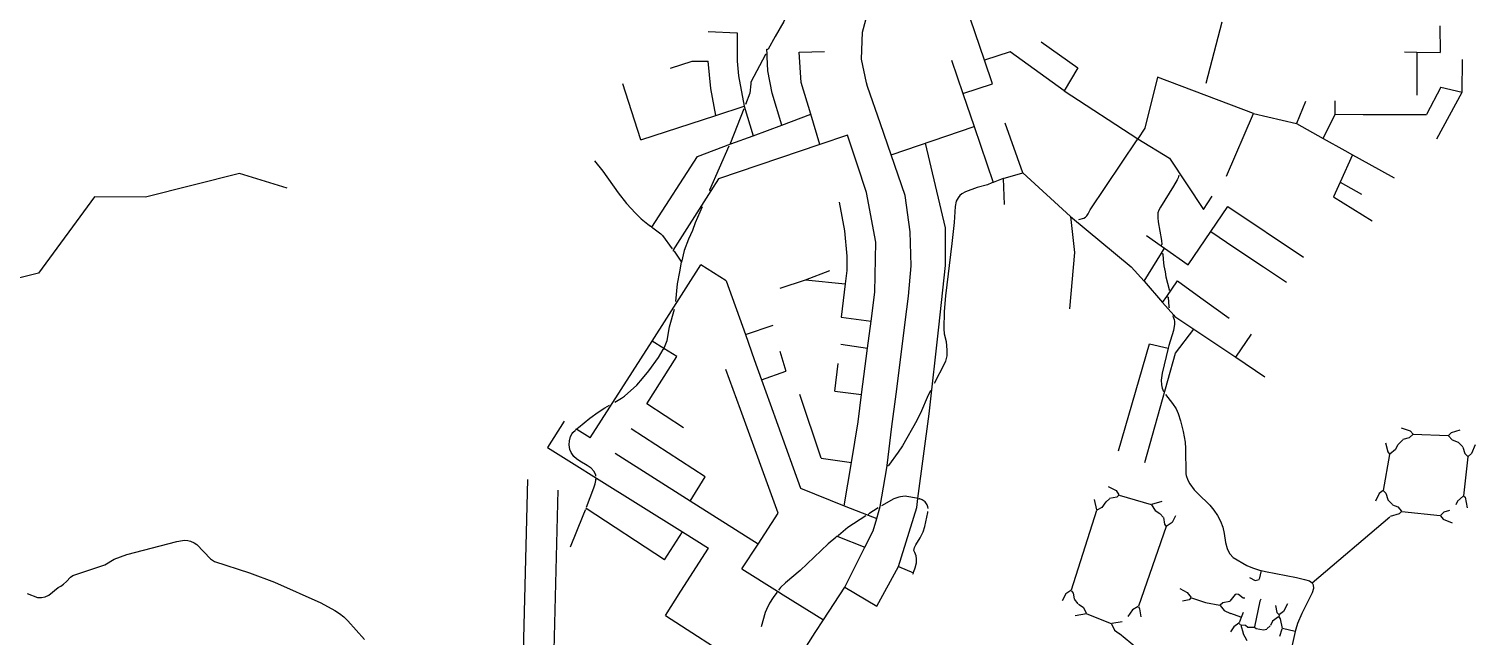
# Model space of a CAD drawing. Header units: metres. Extents: x 432891 to 477890, y 2556094 to 2581523.
# Drawn here: x 452058 to 456230, y 2569449 to 2571202 of the extents above; entities that cross this region are included whole.
import ezdxf

# ---------------------------------------------------------------- set-up
doc = ezdxf.new("R2010")
doc.units = ezdxf.units.M
for name, color, linetype in [('W10_PIPE_DN200', 8, 'Continuous'), ('W10_PIPE_DN250_400', 3, 'Continuous'), ('W10_PIPE_DN500_800', 30, 'Continuous')]:
    doc.layers.add(name, color=color, linetype=linetype)

msp = doc.modelspace()

# ---------------------------------------------------------------- linework, layer by layer
at = {"layer": 'W10_PIPE_DN200'}
for points in [[(454296.4, 2571358.5), (454291, 2571345.7), (454235.6, 2571224.1), (454210.2, 2571180.7), (454190.9, 2571144)], [(454477.4, 2571035.9), (454473.7, 2571046.6), (454460, 2571115.2), (454462.6, 2571192.8), (454481.8, 2571263.9), (454497.2, 2571296.1)], [(454814.5, 2571111.9), (454774.1, 2571231)], [(454017.8, 2571194.9), (454101.4, 2571191.5)], [(454101.4, 2571191.5), (454101.3, 2571109.7), (454104.4, 2571066.8), (454121.5, 2570979.8)], [(455453.7, 2571045.7), (455500.3, 2571223.3)], [(456127.6, 2571211.1), (456128.9, 2571134.8)], [(454186.9, 2571143.9), (454190.9, 2571144)], [(454187.1, 2571129.1), (454186.9, 2571143.9)], [(454977.5, 2571164.9), (455083.7, 2571089.6)], [(453908.7, 2571088.9), (453971.2, 2571109.2), (454017.7, 2571109.2)], [(454039.8, 2570952.9), (454024.9, 2571030.2), (454017.7, 2571109.2)], [(454183.1, 2571129), (454140.7, 2571048.2), (454140.3, 2571043.6), (454137.9, 2571017.1), (454124.7, 2570983.8)], [(454187.1, 2571129.1), (454183.1, 2571129)], [(454229.7, 2570924.7), (454201.9, 2571016.5), (454189.5, 2571081.8), (454187.2, 2571121.6), (454187.1, 2571129.1)], [(454279.7, 2571135.1), (454352.7, 2571136.8)], [(454313.7, 2570955.9), (454286, 2571047.8), (454279.7, 2571135.1)], [(454719.1, 2571112.3), (454752.2, 2571016)], [(454752.2, 2571016), (454837.7, 2571043.6), (454814.5, 2571111.9)], [(454888.3, 2571136.4), (454814.5, 2571111.9)], [(455044.5, 2571023.8), (454888.3, 2571136.4)], [(456026.1, 2571136.1), (456061.5, 2571135.7)], [(456061.5, 2571135.7), (456128.9, 2571134.8)], [(456061.5, 2571135.7), (456061.8, 2571011.2)], [(456191.9, 2571019.7), (456192.9, 2571113.7)], [(455083.7, 2571089.6), (455044.5, 2571023.8)], [(455313.6, 2571062.8), (455277.3, 2570915.6), (455256.9, 2570885.2)], [(455590.4, 2570958.2), (455313.6, 2571062.8)], [(453796.2, 2570966.2), (453771.2, 2571044)], [(454514.4, 2570928), (454514.2, 2570928.6), (454477.4, 2571035.9)], [(455044.5, 2571023.8), (455256.8, 2570885.2)], [(456130.5, 2571034.7), (456089.6, 2570955)], [(456119, 2570885.2), (456191.9, 2571019.7)], [(456130.5, 2571034.7), (456191.9, 2571019.7)], [(454039.8, 2570952.9), (454121.5, 2570979.8)], [(454121.5, 2570979.8), (454147.5, 2570894.1)], [(454752.2, 2571016), (454785, 2570920.8)], [(455740.6, 2570992.5), (455714.5, 2570929.3)], [(455826.2, 2570956), (455826, 2570994.9)], [(453823.3, 2570881.9), (453796.2, 2570966.2)], [(453823.3, 2570881.9), (454039.8, 2570952.9)], [(454119.8, 2570971.4), (454081.4, 2570873.9)], [(454229.7, 2570924.7), (454313.7, 2570955.9)], [(454339.9, 2570868.9), (454313.7, 2570955.9)], [(455512.7, 2570777.7), (455590.4, 2570958.2)], [(455590.4, 2570958.2), (455714.5, 2570929.3)], [(455791.8, 2570886.2), (455826.2, 2570956)], [(455826.2, 2570956), (455907.1, 2570955.7)], [(455907.1, 2570955.7), (455993.5, 2570955.3)], [(455993.5, 2570955.3), (456089.6, 2570955)], [(454082.8, 2570870.2), (454147.5, 2570894.1)], [(454147.5, 2570894.1), (454229.7, 2570924.7)], [(454419.4, 2570895.8), (454339.9, 2570868.9)], [(454447.1, 2570812.1), (454419.4, 2570895.8)], [(454544.8, 2570839.1), (454514.4, 2570928)], [(454544.8, 2570839.1), (454785, 2570920.8)], [(454785, 2570920.8), (454839.8, 2570759.4)], [(454924.7, 2570787), (454874.3, 2570930.4)], [(455714.5, 2570929.3), (455791.8, 2570886.2)], [(453854.9, 2570630.5), (453986.2, 2570834.3), (454082.8, 2570870.2)], [(454077.3, 2570863.8), (454021.6, 2570737.3)], [(454339.9, 2570868.9), (454046.8, 2570769.5), (454025, 2570735.1)], [(454082.8, 2570870.2), (454081.4, 2570873.9)], [(454622.4, 2569846.8), (454655.3, 2570091.6), (454682.7, 2570341), (454702.1, 2570518.9), (454702.1, 2570628.2), (454644.6, 2570872.4)], [(455086.7, 2570651.9), (455101.3, 2570655.7), (455106, 2570658.6), (455110.1, 2570662.8), (455113.7, 2570668.4), (455119, 2570680.2), (455254.6, 2570881.9)], [(455256.8, 2570885.2), (455254.6, 2570881.9)], [(455256.9, 2570885.2), (455348.4, 2570828.8), (455445.9, 2570681.2)], [(455791.8, 2570886.2), (455853.6, 2570851.8)], [(455853.6, 2570851.8), (455876.4, 2570839.1)], [(453689.6, 2570821.9), (453714, 2570791.5), (453757.6, 2570728.8), (453781.5, 2570698.5), (453807.7, 2570670.2), (453824.5, 2570654.3), (453843.5, 2570638.7), (453851.5, 2570632.7)], [(454474.2, 2570730.2), (454447.1, 2570812.1)], [(455876.4, 2570839.1), (455840.3, 2570760.2)], [(455876.4, 2570839.1), (455923.3, 2570813)], [(455923.3, 2570813), (455996.1, 2570772.4)], [(452803.2, 2570742.8), (452665.9, 2570784.8), (452394.2, 2570717), (452246.8, 2570718), (452085.3, 2570497.1), (452016.4, 2570480)], [(454867.9, 2570770.4), (454839.8, 2570759.4)], [(454867.9, 2570770.4), (454924.7, 2570787)], [(454867.9, 2570770.4), (454870.8, 2570695.2)], [(454924.7, 2570787), (455062.1, 2570660.5)], [(455375.5, 2570780.5), (455373.4, 2570772.7), (455370.3, 2570766.7), (455359.9, 2570748.6), (455321.7, 2570687.7), (455316.9, 2570679.2), (455314.4, 2570671.2), (455314, 2570657), (455315.3, 2570645.1), (455325.2, 2570591.6), (455326.2, 2570579.6)], [(454025, 2570735.1), (453915.7, 2570563.1)], [(454025, 2570735.1), (454021.6, 2570737.3)], [(454487.4, 2570358.8), (454498.2, 2570442), (454501.4, 2570586.8), (454474.4, 2570729.7), (454474.2, 2570730.2)], [(454836.1, 2570757.9), (454822.8, 2570752.2), (454793.5, 2570744.5), (454759.2, 2570731.6), (454748.9, 2570726.1), (454743.6, 2570721.1), (454738.9, 2570714.9), (454733.2, 2570704.7), (454729.7, 2570689.6), (454726.5, 2570643.3), (454720.5, 2570582.8), (454701.9, 2570432.1), (454698.6, 2570386.8), (454697.6, 2570336.6), (454698.6, 2570322.1), (454703.7, 2570300), (454706.3, 2570275.2), (454706, 2570258.7), (454702, 2570243.5), (454699, 2570236), (454669, 2570179.1)], [(454839.8, 2570759.4), (454836.1, 2570757.9)], [(455840.3, 2570760.2), (455820.9, 2570717.9), (455932.7, 2570648.6)], [(455840.3, 2570760.2), (455902.3, 2570725)], [(454000.2, 2570688.6), (453993.3, 2570673.1), (453980.1, 2570643), (453972.4, 2570620.1), (453960.6, 2570595.4), (453948.3, 2570562.6), (453940.5, 2570529)], [(454395.2, 2570702.3), (454410.5, 2570619.4)], [(455445.9, 2570681.2), (455471.6, 2570719.6)], [(455467.2, 2570617.3), (455516.3, 2570689.7)], [(455516.3, 2570689.7), (455735, 2570543.2)], [(455062.1, 2570660.5), (455074.5, 2570556.5), (455059.7, 2570393.8)], [(455062.1, 2570660.5), (455237.8, 2570516), (455274.7, 2570473.7)], [(453854.9, 2570630.5), (453851.5, 2570632.7)], [(453854.6, 2570630.1), (453858, 2570627.9)], [(453858, 2570627.9), (453881.3, 2570610.5), (453886.1, 2570605.7), (453914, 2570567.8)], [(454410.5, 2570619.4), (454416.9, 2570546.8), (454417.6, 2570504.7), (454413, 2570466.9)], [(455281.7, 2570605.8), (455323.9, 2570576.3)], [(455402.4, 2570521.5), (455467.2, 2570617.3)], [(455467.2, 2570617.3), (455536.6, 2570570.8)], [(453915.7, 2570563.1), (453919.1, 2570560.9)], [(453919.1, 2570560.9), (453940.5, 2570529)], [(455323.9, 2570576.3), (455326.2, 2570579.6)], [(455323.9, 2570576.3), (455333.7, 2570569.4)], [(455325, 2570555.3), (455333.7, 2570569.4)], [(455333.7, 2570569.4), (455402.4, 2570521.5)], [(455536.6, 2570570.8), (455619.2, 2570515.6)], [(453855.8, 2570301.1), (453996.7, 2570521)], [(453924.2, 2570415.2), (453928.6, 2570466.5), (453935.8, 2570501.2), (453940.5, 2570529)], [(454069.1, 2570475.1), (453996.7, 2570521)], [(455274.7, 2570473.7), (455325, 2570555.3)], [(455325, 2570555.3), (455328.5, 2570553.2)], [(455328.5, 2570553.2), (455329.9, 2570536.8), (455331.7, 2570518.6), (455335.4, 2570501.3), (455337.4, 2570486.2), (455347.2, 2570450.4), (455347.1, 2570447)], [(454225.5, 2570453.9), (454298, 2570478.3)], [(454298, 2570478.3), (454367.9, 2570505.2)], [(454298, 2570478.3), (454413, 2570466.9)], [(455619.2, 2570515.6), (455685.9, 2570471)], [(454069.1, 2570475.1), (454124.6, 2570320)], [(454413, 2570466.9), (454401.2, 2570370.6)], [(455274.7, 2570473.7), (455328.4, 2570412.3)], [(455340.5, 2570430.2), (455371.1, 2570475.3)], [(455371.1, 2570475.3), (455438.6, 2570426.4)], [(453891.6, 2570283.6), (453899.2, 2570302.9), (453905.5, 2570342.7), (453919.9, 2570393.7)], [(455328.4, 2570412.3), (455340.5, 2570430.2)], [(455328.4, 2570412.3), (455360.4, 2570375.7)], [(455340.5, 2570430.2), (455343.8, 2570427.9)], [(455343.8, 2570427.9), (455346.3, 2570400.5), (455347.3, 2570396.7)], [(455438.6, 2570426.4), (455520, 2570367.6)], [(454401.2, 2570370.6), (454487.4, 2570358.8)], [(455357.4, 2570373), (455361.7, 2570363.1), (455362.7, 2570358.1), (455362.6, 2570349.8), (455359.3, 2570331.6), (455346.1, 2570288.2), (455344.3, 2570280.6)], [(455360.4, 2570375.7), (455357.4, 2570373)], [(455360.4, 2570375.7), (455363.4, 2570372.2), (455418.1, 2570335.6)], [(454124.6, 2570320), (454205.2, 2570347.3)], [(454124.6, 2570320), (454150.3, 2570248.1)], [(455365.6, 2570266.5), (455418.1, 2570335.6)], [(455418.1, 2570335.6), (455539.1, 2570254.7)], [(455539.1, 2570254.7), (455584.2, 2570321.1)], [(453677.1, 2570022.1), (453855.8, 2570301.1)], [(453747.8, 2570125), (453767.3, 2570136), (453776, 2570141.9), (453811.3, 2570174.3), (453828.4, 2570193.6), (453846.3, 2570215.4), (453874, 2570253.6), (453887.8, 2570276.5)], [(453840, 2570119.8), (453926.6, 2570257.1), (453889.9, 2570279.9)], [(453889.4, 2570280.2), (453855.8, 2570301.1)], [(453889.9, 2570279.9), (453887.8, 2570276.5)], [(453889.4, 2570280.2), (453891.6, 2570283.6)], [(454223.7, 2570272.4), (454241.6, 2570213.9)], [(454399.6, 2570292.1), (454477.3, 2570280.9)], [(455201.2, 2569983.9), (455290.8, 2570293.5)], [(455290.8, 2570293.5), (455344.3, 2570280.6)], [(455344.3, 2570280.6), (455327, 2570208.9), (455324.1, 2570188.2), (455324.8, 2570174.9), (455326.6, 2570165), (455330.4, 2570155.7)], [(454150.3, 2570248.1), (454171.4, 2570189.2)], [(454382.6, 2570156.2), (454392.6, 2570236.4)], [(455277.2, 2569950.7), (455365.6, 2570266.5)], [(455539.1, 2570254.7), (455623.5, 2570198.3)], [(454110.2, 2570104), (454068.3, 2570218.9)], [(454171.4, 2570189.2), (454241.6, 2570213.9)], [(454171.4, 2570189.2), (454196, 2570120.3)], [(454343.1, 2569963.1), (454281.6, 2570147.2)], [(454382.6, 2570156.2), (454459.8, 2570146.5)], [(454658.6, 2570158.2), (454649.4, 2570138.4), (454632.7, 2570099.5), (454618.9, 2570072.3), (454577.9, 2569998.9), (454565.6, 2569980.2), (454537.2, 2569941.5)], [(455336.4, 2570147.4), (455357.1, 2570121.4), (455367, 2570105.8), (455373.1, 2570092.3), (455379.7, 2570071.3), (455387.6, 2570039.8), (455393.3, 2570008.9), (455394.6, 2569990.6), (455395.4, 2569918.1), (455396, 2569913.4), (455400.8, 2569899.2), (455406.9, 2569888.8), (455419.6, 2569872), (455429.7, 2569861.1), (455464.4, 2569827.1), (455476.4, 2569813.1), (455486.8, 2569797.9), (455495.4, 2569781.5), (455501.7, 2569764.1), (455505.8, 2569745.2), (455510.1, 2569719.5), (455514.9, 2569702.2), (455518.1, 2569693.9), (455521.9, 2569687), (455531.3, 2569676.7), (455571.4, 2569653.4), (455587.8, 2569646.1), (455607.4, 2569639.9), (455612.6, 2569638.6)], [(453641.1, 2570049.7), (453643.8, 2570052), (453676.2, 2570078.7), (453700, 2570096.3), (453719.2, 2570108.9), (453732.9, 2570116.6)], [(453946.7, 2570050.5), (453840, 2570119.8)], [(454219.5, 2569804.2), (454110.2, 2570104)], [(454196, 2570120.3), (454262.4, 2569935)], [(453602.4, 2570069.5), (453554.2, 2569993.7)], [(453693.1, 2569911.5), (453693.1, 2569913.7), (453688.1, 2569924.6), (453680.2, 2569934.1), (453668.5, 2569942.3), (453647, 2569954.1), (453637.4, 2569961.2), (453630.3, 2569968.1), (453622.1, 2569979.4), (453618.6, 2569987.8), (453616.7, 2570001.7), (453617.6, 2570012.9), (453620.6, 2570026), (453624.8, 2570034.2), (453627.1, 2570037), (453635, 2570044.1)], [(453637.1, 2570047.5), (453635, 2570044.1)], [(453639, 2570046.3), (453637.1, 2570047.5)], [(453639, 2570046.3), (453641.1, 2570049.7)], [(453677.1, 2570022.1), (453639, 2570046.3)], [(453965.9, 2569839), (454009.1, 2569909.7), (453795.7, 2570048.2)], [(456016.6, 2570050.7), (456042.6, 2570041.7), (456050.6, 2570032.7)], [(456050.6, 2570032.7), (456039.6, 2570021.7), (456021.6, 2570016.7)], [(456050.6, 2570032.7), (456151.6, 2570028.7)], [(456185.6, 2570043.7), (456160.6, 2570036.7), (456152.6, 2570028.7)], [(456152.6, 2570027.7), (456163.6, 2570015.7), (456180.6, 2570009.7)], [(453554.2, 2569993.7), (453630.4, 2569946)], [(453965.9, 2569839), (453749.5, 2569976.2)], [(455971.6, 2570007.7), (455977.6, 2569981.7), (455982.6, 2569974.7)], [(456005.6, 2570000.7), (455999.6, 2569987.7), (455983.6, 2569974.7)], [(456006.3, 2570001.4), (456020.8, 2570016)], [(456193.9, 2569995.4), (456181.2, 2570009)], [(456194.6, 2569994.7), (456199.6, 2569976.7), (456208.6, 2569967.7)], [(456229.6, 2570001.7), (456219.6, 2569976.7), (456209.6, 2569967.7)], [(453630.4, 2569946), (453695.2, 2569905.5)], [(454262.4, 2569935), (454283.4, 2569876.2), (454409.9, 2569825.8)], [(454343.1, 2569963.1), (454430.5, 2569951.1)], [(454533.3, 2569942), (454537.2, 2569941.5)], [(455982.6, 2569973.7), (455964.6, 2569869.7)], [(456208.6, 2569966.7), (456196.6, 2569854.7)], [(453496, 2569901.9), (453482.6, 2569365.4), (453604.8, 2569287.5)], [(453666.2, 2569822.1), (453687.3, 2569877.4), (453691, 2569889.1), (453693.1, 2569898.9), (453693.1, 2569902.1)], [(453695.2, 2569905.5), (453693.1, 2569902.1)], [(453695.2, 2569905.5), (453943.3, 2569750.3)], [(453584, 2569871.1), (453572.2, 2569408.7), (453680.5, 2569338)], [(454618.5, 2569847.3), (454590.6, 2569852.6), (454585.2, 2569853), (454572.6, 2569851.6), (454567.2, 2569851), (454553, 2569845.3), (454517.8, 2569825.9)], [(455171.4, 2569881.6), (455194.4, 2569869.6), (455202.4, 2569857.6)], [(455202.4, 2569856.6), (455196.4, 2569850.6), (455175.4, 2569846.6)], [(455203.4, 2569856.6), (455295.4, 2569829.6)], [(455964.6, 2569869.7), (455952.6, 2569860.7), (455942.6, 2569838.7)], [(455964.6, 2569869.7), (455972.6, 2569861.7), (455977.6, 2569843.7)], [(456195.6, 2569853.7), (456178.6, 2569838.7), (456173.6, 2569828.7)], [(456197.6, 2569853.7), (456200.6, 2569850.7), (456206.6, 2569819.7)], [(453620.6, 2569707.2), (453656.9, 2569797.7), (453663.3, 2569814.4)], [(453665.5, 2569817.8), (453663.3, 2569814.4)], [(453891.8, 2569669.6), (453665.5, 2569817.8)], [(454161.2, 2569715.2), (453965.9, 2569839)], [(454508.2, 2569820.1), (454480.5, 2569802.1)], [(454566, 2569650.4), (454619, 2569820.9)], [(454610.5, 2569635.9), (454614.4, 2569646.4), (454618.6, 2569660.7), (454618.4, 2569672.4), (454617, 2569680.7), (454613.6, 2569690.9), (454610.5, 2569697), (454612.3, 2569705), (454616.2, 2569712.6), (454629.3, 2569733.4), (454637.9, 2569750.7), (454642.8, 2569765.9), (454651.1, 2569806.2), (454651.4, 2569809.2)], [(454622.4, 2569846.8), (454618.5, 2569847.3)], [(454619, 2569820.9), (454622.4, 2569846.4)], [(454622.4, 2569846.4), (454626.3, 2569845.8)], [(454651.6, 2569817.4), (454651.1, 2569822.7), (454648.8, 2569828.1), (454642.9, 2569836.8), (454634.7, 2569843.1), (454627.6, 2569845.6), (454626.3, 2569845.8)], [(455137.4, 2569811.6), (455064.4, 2569581.6)], [(455130.4, 2569843.6), (455137.4, 2569813.6)], [(455164.4, 2569836.6), (455153.4, 2569820.6), (455138.4, 2569812.6)], [(455165.1, 2569837.3), (455174.7, 2569845.9)], [(455326.4, 2569837.6), (455296.4, 2569829.6)], [(455296.4, 2569828.6), (455306.4, 2569811.6), (455320.4, 2569803.6)], [(455990.9, 2569829.4), (455978.3, 2569843)], [(456017.6, 2569808.7), (456010.6, 2569802.7), (455984.6, 2569794.7)], [(455991.6, 2569828.7), (456006.6, 2569822.7), (456017.6, 2569809.7)], [(456018.6, 2569808.7), (456128.6, 2569797.7)], [(456155.6, 2569811.7), (456139.6, 2569807.7), (456129.6, 2569797.7)], [(454161.2, 2569715.2), (454219.5, 2569804.2)], [(454472.3, 2569796.7), (454420.1, 2569762.8), (454392.9, 2569740.3)], [(454479, 2569798.4), (454480.5, 2569802.1)], [(455329.7, 2569792.4), (455321, 2569802.9)], [(455330.4, 2569791.6), (455333.4, 2569772.6), (455338.4, 2569765.6)], [(455365.4, 2569796.6), (455355.4, 2569777.6), (455338.4, 2569765.6)], [(455759.9, 2569602.8), (455983.8, 2569794.1)], [(456129.6, 2569796.7), (456137.6, 2569786.7), (456163.6, 2569776.7)], [(452053, 2569572.5), (452083.2, 2569561.1), (452094.1, 2569560.8), (452104.8, 2569562.9), (452115.8, 2569568), (452142.2, 2569589.9), (452150.5, 2569594), (452158.2, 2569599.1), (452166.9, 2569606.9), (452177.6, 2569619.7), (452184.8, 2569624.6), (452276.9, 2569655.3), (452304.1, 2569671.4), (452340.9, 2569684.7), (452484.3, 2569722.5), (452501.3, 2569725.9), (452507.1, 2569726.3), (452516.9, 2569725.4), (452524.3, 2569723.6), (452534.9, 2569719), (452542.3, 2569714), (452581.4, 2569672.2), (452593.1, 2569664.7), (452694.7, 2569631.7), (452766.6, 2569605.3), (452900.5, 2569545), (452940.3, 2569523.6), (452953.6, 2569515.1), (452966, 2569505.4), (452978.4, 2569493.6), (453025.8, 2569439.4)], [(453891.8, 2569669.6), (453943.3, 2569750.3)], [(453943.3, 2569750.3), (454018, 2569703.6)], [(454385.8, 2569734.4), (454363.8, 2569716.2), (454283, 2569639.3), (454240.7, 2569603.4), (454226.4, 2569589.5), (454219.9, 2569582)], [(454387.3, 2569738.2), (454385.8, 2569734.4)], [(454387.3, 2569738.2), (454391.4, 2569736.5)], [(454391.4, 2569736.5), (454392.9, 2569740.3)], [(454391.4, 2569736.5), (454469.2, 2569705.9)], [(455338.4, 2569765.6), (455258.4, 2569535.6)], [(453938.5, 2569578.7), (454018, 2569703.6)], [(454114.3, 2569643.4), (454161.2, 2569715.2)], [(454114.3, 2569643.4), (454217.3, 2569579)], [(454411.6, 2569590.6), (454504.2, 2569536.1), (454566, 2569650.4)], [(454566, 2569650.4), (454609.2, 2569632.2)], [(454607.8, 2569628.4), (454609.2, 2569632.2)], [(454609.2, 2569632.2), (454610.5, 2569635.9)], [(455578.4, 2569618.6), (455595.4, 2569609.6), (455606.4, 2569612.6)], [(455612.6, 2569638.6), (455606.6, 2569613.6)], [(455612.6, 2569638.6), (455624.9, 2569635.7), (455714.1, 2569618.2), (455737.7, 2569612.8), (455751.8, 2569608.7), (455755.9, 2569606.4), (455759.9, 2569602.8)], [(455759.9, 2569602.8), (455762.7, 2569597), (455763.2, 2569586.5), (455759.2, 2569574.4), (455729.9, 2569514.8), (455717.5, 2569486.2), (455712.3, 2569469.1), (455710.9, 2569463.1)], [(453893.9, 2569508.7), (453938.5, 2569578.7)], [(454215.2, 2569575.6), (454204.5, 2569560.9), (454194.4, 2569544.4), (454185.5, 2569526), (454182.2, 2569517.1), (454170.5, 2569476.3)], [(454217.3, 2569579), (454215.2, 2569575.6)], [(454217.3, 2569579), (454233.4, 2569568.9)], [(454233.4, 2569568.9), (454349.6, 2569496.2)], [(455063.4, 2569580.6), (455049.4, 2569571.6), (455038.4, 2569551.6)], [(455064.4, 2569580.6), (455070.4, 2569573.6), (455073.4, 2569556.6)], [(455378.4, 2569586.6), (455399.4, 2569575.6), (455410.4, 2569560.6)], [(455409.4, 2569559.6), (455404.4, 2569554.6), (455385.4, 2569550.6)], [(455411.4, 2569559.6), (455452.4, 2569546.6), (455493.4, 2569538.6)], [(455523, 2569550.4), (455538.7, 2569569.9)], [(455538.7, 2569569.9), (455540.4, 2569571.6)], [(455540.4, 2569571.6), (455547.4, 2569570.6), (455560.4, 2569559.6), (455565.4, 2569559.6)], [(455084.7, 2569542.4), (455074, 2569555.9)], [(455085.4, 2569541.6), (455099.4, 2569532.6), (455108.4, 2569514.6)], [(455257.4, 2569534.6), (455241.4, 2569525.6), (455228.4, 2569505.6)], [(455258.4, 2569534.6), (455261.4, 2569528.6), (455265.4, 2569504.6)], [(455522.4, 2569549.6), (455502.4, 2569545.6), (455494.4, 2569538.6)], [(455494.4, 2569537.6), (455505.4, 2569523.6), (455524.4, 2569514.6)], [(455560.4, 2569517.6), (455555.1, 2569503.4)], [(455611.4, 2569555.6), (455608.4, 2569550.6), (455593.4, 2569476.6)], [(455653.4, 2569537.6), (455657.4, 2569517.6), (455663.4, 2569511.6)], [(455688.4, 2569542.6), (455677.4, 2569520.6), (455665.4, 2569511.6)], [(453893.9, 2569508.7), (454108.9, 2569370.8)], [(455108.4, 2569513.6), (455076.4, 2569507.6)], [(455109.4, 2569513.6), (455179.4, 2569485.6)], [(455180.4, 2569484.6), (455189.4, 2569466.6), (455203.4, 2569456.6)], [(455211.4, 2569490.6), (455181.4, 2569485.6)], [(455548.4, 2569486.6), (455533.4, 2569476.6), (455524.4, 2569461.6)], [(455554.2, 2569503.7), (455525.3, 2569514.3)], [(455553.2, 2569481.9), (455549.1, 2569485.9)], [(455555.1, 2569503.4), (455549.4, 2569487.6)], [(455553.4, 2569480.6), (455560.4, 2569457.6)], [(455554.4, 2569481.6), (455567.4, 2569480.6), (455574.4, 2569475.6), (455592.4, 2569475.6)], [(455593.4, 2569475.6), (455598.4, 2569471.6), (455619.4, 2569467.6), (455628.4, 2569469.6)], [(455629.1, 2569470.3), (455638.6, 2569479)], [(455662.4, 2569504.6), (455645.4, 2569492.6), (455639.4, 2569479.6)], [(455664.4, 2569510.6), (455663.4, 2569505.6)], [(455663.4, 2569504.6), (455667.4, 2569499.6), (455673.4, 2569471.6)], [(455252.6, 2569415.3), (455204.1, 2569456)], [(455571.9, 2569435.5), (455560.8, 2569456.8)], [(455666.7, 2569449.6), (455673.1, 2569470.7)], [(455710.9, 2569463.1), (455674.4, 2569471.5)], [(455710.9, 2569463.1), (455698.9, 2569410.9), (455695.1, 2569389.6), (455693.3, 2569372.5), (455692.1, 2569353.6), (455692.2, 2569333.8), (455693.2, 2569321.3), (455697.5, 2569311.4), (455698.7, 2569310.5)]]:
    msp.add_lwpolyline(points, dxfattribs=at)
at = {"layer": 'W10_PIPE_DN250_400'}
for points in [[(454533.3, 2569942), (454547.6, 2570054.5), (454559.2, 2570147.8), (454580.5, 2570316.1), (454585.3, 2570356), (454595.3, 2570431.1), (454603.4, 2570518.2), (454599.7, 2570616.1), (454585.2, 2570721.3), (454544.8, 2570839.1)], [(454477.3, 2570280.9), (454487.4, 2570358.8)], [(454459.8, 2570146.5), (454477.3, 2570280.9)], [(454430.5, 2569951.1), (454449.7, 2570068.2), (454459.8, 2570146.5)], [(454409.9, 2569825.8), (454430.5, 2569951.1)], [(454503.5, 2569788.6), (454513.3, 2569823.4), (454532.4, 2569934.9), (454533.3, 2569942)], [(454409.9, 2569825.8), (454479, 2569798.4)], [(454469.2, 2569705.9), (454493.7, 2569753.8), (454503.5, 2569788.6)], [(454479, 2569798.4), (454503.5, 2569788.6)], [(454411.6, 2569590.6), (454469.2, 2569705.9)], [(454349.6, 2569496.2), (454411.6, 2569590.6)]]:
    msp.add_lwpolyline(points, dxfattribs=at)
at = {"layer": 'W10_PIPE_DN500_800'}
msp.add_lwpolyline([(454300.8, 2569420.6), (454325.8, 2569460), (454349.6, 2569496.2)], dxfattribs=at)

doc.saveas('drawing.dxf')
